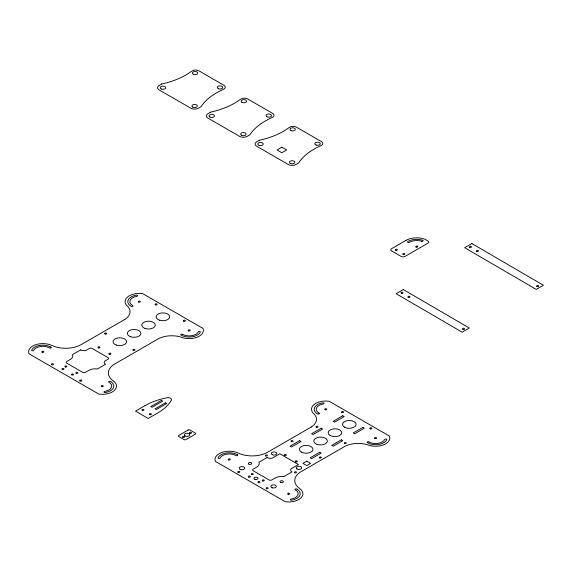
<?xml version="1.0" encoding="UTF-8"?>
<svg xmlns="http://www.w3.org/2000/svg" width="572" height="572" viewBox="0 0 572 572"><rect width="100%" height="100%" fill="white"/><g stroke="black" fill="none" stroke-linecap="round" stroke-linejoin="round"><path stroke-width="0.86" d="M161.783 83.991L159.159 85.507A5.42 3.132 0 0 0 159.159 89.933L190.783 108.194A5.42 3.132 0 0 0 198.455 108.194L201.079 106.678A67.853 39.175 0 0 1 223.373 89.382A4.783 2.76 0 0 0 223.852 85.228L198.934 70.842A4.783 2.76 0 0 0 191.742 71.121A67.853 39.175 0 0 1 161.783 83.991M210.539 112.141L207.915 113.656A5.42 3.132 0 0 0 207.915 118.082L239.539 136.343A5.42 3.132 0 0 0 247.211 136.343L249.835 134.828A67.853 39.175 0 0 1 272.129 117.532A4.783 2.76 0 0 0 272.608 113.378L247.69 98.992A4.783 2.76 0 0 0 240.505 99.271A67.853 39.175 0 0 1 210.539 112.141M259.295 140.29L256.671 141.806A5.42 3.132 0 0 0 256.671 146.232L288.302 164.493A5.42 3.132 0 0 0 295.967 164.493L298.591 162.977A67.853 39.175 0 0 1 320.885 145.681A4.783 2.76 0 0 0 321.364 141.527L296.446 127.141A4.783 2.76 0 0 0 289.26 127.42A67.853 39.175 0 0 1 259.295 140.29M281.832 147.204L277.041 149.971L281.832 152.738L286.622 149.971L281.832 147.204M124.81 319.419L80.931 344.752A22.001 12.706 0 0 1 51.787 345.424A14.236 8.215 0 0 0 35.185 344.88A14.236 8.215 0 0 0 29.022 353.796L98.813 394.094A14.236 8.215 0 0 0 114.257 390.533A14.236 8.215 0 0 0 113.32 380.945A22.001 12.706 0 0 1 114.479 364.121L158.351 338.788A19.612 11.326 0 0 1 180.795 337.058A14.236 8.215 0 0 0 197.118 337.223A14.236 8.215 0 0 0 202.967 328.421L142.764 293.665A14.236 8.215 0 0 0 127.52 297.04A14.236 8.215 0 0 0 127.806 306.463A19.612 11.326 0 0 1 124.81 319.419M80.688 349.871L72.544 354.576A9.095 5.255 0 0 1 70.149 359.559L66.795 361.49A2.031 1.173 0 0 0 66.795 363.156L82.611 372.286A2.031 1.173 0 0 0 85.485 372.286L88.839 370.349A9.095 5.255 0 0 1 97.462 368.961L105.613 364.257A4.59 2.646 0 0 1 104.655 361.218L108.008 359.28A2.031 1.173 0 0 0 108.008 357.622L92.192 348.491A2.031 1.173 0 0 0 89.318 348.491L85.964 350.429A4.583 2.646 0 0 1 80.688 349.871M405.963 240.39L391.584 248.691A2.71 1.566 0 0 0 391.584 250.901L401.165 256.435A2.71 1.566 0 0 0 404.997 256.435L427.906 243.207A2.71 1.566 0 0 0 427.906 240.991L424.796 239.196A15.137 8.737 0 0 0 405.963 240.39M145.102 405.598L135.521 411.132L148.22 418.461L157.8 412.927A56.371 32.547 0 0 0 171.357 400.328A3.482 2.009 0 0 0 170.513 398.262A3.482 2.009 0 0 0 166.938 397.776A56.371 32.547 0 0 0 145.102 405.598M161.461 400.364L150.765 406.542L152.03 407.271L162.727 401.101L161.461 400.364M165.472 402.831L155.033 408.858L156.278 409.573L166.717 403.546L165.472 402.831M471.886 243.558L464.7 247.712L536.214 289.403L543.4 285.249L471.886 243.558M403.332 289.561L396.146 293.715L462.126 332.175L469.312 328.028L403.332 289.561M188.131 430.044L178.786 435.442A1.358 0.779 0 0 0 178.786 436.55L184.055 439.589A1.358 0.779 0 0 0 185.972 439.589L195.274 434.219A1.416 0.815 0 0 0 195.274 433.061L190.047 430.044A1.358 0.779 0 0 0 188.131 430.044M311.225 427.048L267.346 452.381A22.001 12.706 0 0 1 238.202 453.053A14.236 8.215 0 0 0 221.6 452.502A14.236 8.215 0 0 0 215.437 461.425L285.228 501.716A14.236 8.215 0 0 0 300.679 498.162A14.236 8.215 0 0 0 299.735 488.574A22.001 12.706 0 0 1 300.893 471.75L344.773 446.417A19.612 11.326 0 0 1 367.21 444.687A14.236 8.215 0 0 0 383.533 444.852A14.236 8.215 0 0 0 389.382 436.05L329.179 401.287A14.236 8.215 0 0 0 313.935 404.669A14.236 8.215 0 0 0 314.221 414.092A19.612 11.326 0 0 1 311.225 427.048M267.11 457.5L258.959 462.205A9.095 5.255 0 0 1 256.563 467.181L253.21 469.119A2.031 1.173 0 0 0 253.21 470.777L269.026 479.908A2.031 1.173 0 0 0 271.9 479.908L275.254 477.97A9.095 5.255 0 0 1 283.884 476.59L292.027 471.886A4.59 2.653 0 0 1 291.069 468.84L298.498 464.557L279.808 453.76L272.379 458.05A4.583 2.646 0 0 1 267.11 457.5M299.614 440.669L290.033 446.203L291.47 447.032L301.051 441.498L299.614 440.669M321.185 428.213L311.597 433.748L313.034 434.577L322.622 429.043L321.185 428.213M342.75 415.765L333.161 421.299L334.599 422.129L344.187 416.595L342.75 415.765M319.741 452.288L310.16 457.822L311.597 458.651L321.185 453.117L319.741 452.288M341.312 439.839L331.724 445.373L333.161 446.203L342.75 440.669L341.312 439.839M362.877 427.384L353.289 432.918L354.726 433.748L364.314 428.213L362.877 427.384M306.771 461.161L302.938 463.377L306.771 465.587L310.603 463.377L306.771 461.161M132.611 305.505L132.468 305.427A9.488 5.477 0 0 1 136.865 296.346A1.015 0.586 0 0 0 137.58 295.624A1.015 0.586 0 0 0 136.336 295.209A11.519 6.65 0 0 0 131.002 306.242L131.174 306.335A1.015 0.586 0 0 0 132.611 306.335A1.015 0.586 0 0 0 132.611 305.505M319.026 413.134L318.89 413.055A9.488 5.477 0 0 1 323.28 403.975A1.015 0.586 0 0 0 323.995 403.253A1.015 0.586 0 0 0 322.751 402.838A11.519 6.65 0 0 0 317.417 413.871L317.589 413.964A1.015 0.586 0 0 0 319.026 413.964A1.015 0.586 0 0 0 319.026 413.134M110.575 381.517L110.403 381.417A1.015 0.586 0 0 0 108.966 381.417A1.015 0.586 0 0 0 108.966 382.246L109.102 382.325A9.488 5.477 0 0 1 104.712 391.412A1.015 0.586 0 0 0 103.997 392.127A1.015 0.586 0 0 0 105.241 392.542A11.519 6.65 0 0 0 110.575 381.517M296.99 489.139L296.818 489.046A1.015 0.586 0 0 0 295.381 489.046A1.015 0.586 0 0 0 295.381 489.875L295.524 489.954A9.488 5.477 0 0 1 291.127 499.034A1.015 0.586 0 0 0 290.412 499.756A1.015 0.586 0 0 0 291.656 500.171A11.519 6.65 0 0 0 296.99 489.139M369.004 441.992L368.868 441.913A1.015 0.586 0 0 0 367.431 441.913A1.015 0.586 0 0 0 367.431 442.742L367.603 442.842A11.519 6.65 0 0 0 386.701 439.761A1.015 0.586 0 0 0 385.986 439.039A1.015 0.586 0 0 0 384.741 439.453A9.488 5.477 0 0 1 369.004 441.992M182.59 334.363L182.454 334.284A1.015 0.586 0 0 0 181.017 334.284A1.015 0.586 0 0 0 181.017 335.113L181.181 335.213A11.519 6.65 0 0 0 200.286 332.132A1.015 0.586 0 0 0 199.571 331.417A1.015 0.586 0 0 0 198.327 331.832A9.488 5.477 0 0 1 182.59 334.363M237.394 454.733L237.223 454.633A11.519 6.65 0 0 0 218.118 457.714A1.015 0.586 0 0 0 218.84 458.429A1.015 0.586 0 0 0 220.084 458.015A9.488 5.477 0 0 1 235.814 455.484L235.957 455.562A1.015 0.586 0 0 0 237.394 455.562A1.015 0.586 0 0 0 237.394 454.733M50.972 347.111L50.808 347.011A11.519 6.65 0 0 0 31.703 350.085A1.015 0.586 0 0 0 32.425 350.808A1.015 0.586 0 0 0 33.669 350.393A9.488 5.477 0 0 1 49.399 347.855L49.535 347.94A1.015 0.586 0 0 0 50.972 347.94A1.015 0.586 0 0 0 50.972 347.111M288.166 494.251A1.015 0.586 0 0 0 289.689 493.743A1.015 0.586 0 0 0 288.166 493.236A1.015 0.586 0 0 0 288.166 494.251M374.853 438.452A1.015 0.586 0 0 0 376.555 438.188A1.015 0.586 0 0 0 375.311 437.473A1.015 0.586 0 0 0 374.853 438.452M228.743 459.945A1.015 0.586 0 0 0 230.266 459.438A1.015 0.586 0 0 0 228.743 458.93A1.015 0.586 0 0 0 228.743 459.945M325.225 409.774A1.015 0.586 0 0 0 326.748 409.266A1.015 0.586 0 0 0 325.225 408.751A1.015 0.586 0 0 0 325.225 409.774M291.334 441.577A1.015 0.586 0 0 0 293.036 441.312A1.015 0.586 0 0 0 291.791 440.59A1.015 0.586 0 0 0 291.334 441.577M319.82 457.993A1.015 0.586 0 0 0 321.342 457.486A1.015 0.586 0 0 0 319.82 456.978A1.015 0.586 0 0 0 319.82 457.993M370.277 428.864A1.015 0.586 0 0 0 371.8 428.356A1.015 0.586 0 0 0 370.277 427.849A1.015 0.586 0 0 0 370.277 428.864M341.791 412.448A1.015 0.586 0 0 0 343.493 412.183A1.015 0.586 0 0 0 342.242 411.461A1.015 0.586 0 0 0 341.791 412.448M105.126 334.041A1.015 0.586 0 0 0 106.657 333.533A1.015 0.586 0 0 0 105.126 333.026A1.015 0.586 0 0 0 105.126 334.041M155.369 304.819A1.015 0.586 0 0 0 157.071 304.554A1.015 0.586 0 0 0 155.827 303.839A1.015 0.586 0 0 0 155.369 304.819M183.855 321.235A1.015 0.586 0 0 0 185.385 320.728A1.015 0.586 0 0 0 183.855 320.22A1.015 0.586 0 0 0 183.855 321.235M133.19 350.271A1.015 0.586 0 0 0 134.892 350.007A1.015 0.586 0 0 0 133.648 349.292A1.015 0.586 0 0 0 133.19 350.271M188.653 330.916A1.015 0.586 0 0 0 190.176 330.409A1.015 0.586 0 0 0 188.653 329.901A1.015 0.586 0 0 0 188.653 330.916M101.752 386.629A1.015 0.586 0 0 0 103.275 386.114A1.015 0.586 0 0 0 101.752 385.607A1.015 0.586 0 0 0 101.752 386.629M138.603 302.052A1.015 0.586 0 0 0 140.297 301.787A1.015 0.586 0 0 0 139.053 301.072A1.015 0.586 0 0 0 138.603 302.052M42.113 352.223A1.015 0.586 0 0 0 43.815 351.959A1.015 0.586 0 0 0 42.571 351.244A1.015 0.586 0 0 0 42.113 352.223M79.973 381.002A1.015 0.586 0 0 0 81.674 380.738A1.015 0.586 0 0 0 80.43 380.015A1.015 0.586 0 0 0 79.973 381.002M51.694 364.671A1.015 0.586 0 0 0 53.396 364.414A1.015 0.586 0 0 0 52.152 363.692A1.015 0.586 0 0 0 51.694 364.671M109.202 354.161A1.015 0.586 0 0 0 110.904 353.896A1.015 0.586 0 0 0 109.66 353.181A1.015 0.586 0 0 0 109.202 354.161M76.283 373.323A1.015 0.586 0 0 0 77.871 372.88A1.015 0.586 0 0 0 76.419 372.308A1.015 0.586 0 0 0 76.283 373.323M98.391 347.89A1.015 0.586 0 0 0 99.921 347.383A1.015 0.586 0 0 0 98.391 346.875A1.015 0.586 0 0 0 98.391 347.89M65.33 366.981A1.015 0.586 0 0 0 66.852 366.473A1.015 0.586 0 0 0 65.33 365.966A1.015 0.586 0 0 0 65.33 366.981M116.388 345.08A6.778 3.911 0 0 0 126.555 341.698A6.778 3.911 0 0 0 116.388 338.309A6.778 3.911 0 0 0 116.388 345.08M130.766 336.786A6.778 3.911 0 0 0 140.926 333.397A6.778 3.911 0 0 0 130.766 330.008A6.778 3.911 0 0 0 130.766 336.786M145.138 328.485A6.778 3.911 0 0 0 155.305 325.096A6.778 3.911 0 0 0 145.138 321.707A6.778 3.911 0 0 0 145.138 328.485M159.516 320.184A6.778 3.911 0 0 0 169.684 316.795A6.778 3.911 0 0 0 159.516 313.406A6.778 3.911 0 0 0 159.516 320.184M71.829 374.91A1.015 0.586 0 0 0 73.523 374.646A1.015 0.586 0 0 0 72.279 373.931A1.015 0.586 0 0 0 71.829 374.91M62.405 369.455A1.015 0.586 0 0 0 63.978 368.997A1.015 0.586 0 0 0 62.498 368.439A1.015 0.586 0 0 0 62.405 369.455M189.804 433.226A1.015 0.586 0 0 0 191.506 432.961A1.015 0.586 0 0 0 190.262 432.246A1.015 0.586 0 0 0 189.804 433.226M182.854 437.237A1.015 0.586 0 0 0 184.556 436.972A1.015 0.586 0 0 0 183.312 436.257A1.015 0.586 0 0 0 182.854 437.237M185.135 435.921A2.71 1.566 0 0 0 189.668 435.221A2.71 1.566 0 0 0 186.35 433.304A2.71 1.566 0 0 0 185.135 435.921M149.864 414.686A1.015 0.586 0 0 0 151.394 414.178A1.015 0.586 0 0 0 149.864 413.67A1.015 0.586 0 0 0 149.864 414.686M142.228 410.303A1.015 0.586 0 0 0 143.929 410.038A1.015 0.586 0 0 0 142.685 409.323A1.015 0.586 0 0 0 142.228 410.303M266.602 488.717A1.015 0.586 0 0 0 268.125 488.209A1.015 0.586 0 0 0 266.602 487.702A1.015 0.586 0 0 0 266.602 488.717M238.116 472.3A1.015 0.586 0 0 0 239.818 472.036A1.015 0.586 0 0 0 238.567 471.321A1.015 0.586 0 0 0 238.116 472.3M295.831 461.883A1.015 0.586 0 0 0 297.354 461.375A1.015 0.586 0 0 0 295.831 460.86A1.015 0.586 0 0 0 295.831 461.883M284.599 455.426A1.015 0.586 0 0 0 286.3 455.162A1.015 0.586 0 0 0 285.056 454.44A1.015 0.586 0 0 0 284.599 455.426M251.744 474.61A1.015 0.586 0 0 0 253.267 474.102A1.015 0.586 0 0 0 251.744 473.595A1.015 0.586 0 0 0 251.744 474.61M262.698 480.945A1.015 0.586 0 0 0 264.285 480.509A1.015 0.586 0 0 0 262.834 479.937A1.015 0.586 0 0 0 262.698 480.945M248.82 477.084A1.015 0.586 0 0 0 250.393 476.619A1.015 0.586 0 0 0 248.913 476.068A1.015 0.586 0 0 0 248.82 477.084M258.451 482.632A1.015 0.586 0 0 0 259.974 482.124A1.015 0.586 0 0 0 258.451 481.617A1.015 0.586 0 0 0 258.451 482.632M344.53 427.184A6.778 3.911 0 0 0 355.87 425.432A6.778 3.911 0 0 0 347.569 420.642A6.778 3.911 0 0 0 344.53 427.184M330.151 435.485A6.778 3.911 0 0 0 341.491 433.733A6.778 3.911 0 0 0 333.19 428.943A6.778 3.911 0 0 0 330.151 435.485M317.181 444.408A6.778 3.911 0 0 0 327.348 441.019A6.778 3.911 0 0 0 317.181 437.63A6.778 3.911 0 0 0 317.181 444.408M301.401 452.087A6.778 3.911 0 0 0 312.741 450.336A6.778 3.911 0 0 0 304.44 445.545A6.778 3.911 0 0 0 301.401 452.087M254.783 479.272A2.031 1.173 0 0 0 257.986 478.435A2.031 1.173 0 0 0 255.126 477.248A2.031 1.173 0 0 0 254.783 479.272M248.899 464.142A1.695 0.98 0 0 0 251.73 463.699A1.695 0.98 0 0 0 249.657 462.505A1.695 0.98 0 0 0 248.899 464.142M280.816 482.532A1.695 0.98 0 0 0 283.419 481.746A1.695 0.98 0 0 0 280.938 480.845A1.695 0.98 0 0 0 280.816 482.532M272.129 487.737A2.71 1.566 0 0 0 276.283 486.472A2.71 1.566 0 0 0 272.315 485.027A2.71 1.566 0 0 0 272.129 487.737M240.211 469.355A2.71 1.566 0 0 0 244.616 468.418A2.71 1.566 0 0 0 241.012 466.68A2.71 1.566 0 0 0 240.211 469.355M297.061 468.983A2.71 1.566 0 0 0 301.594 468.282A2.71 1.566 0 0 0 298.277 466.366A2.71 1.566 0 0 0 297.061 468.983M272.293 454.676A2.71 1.566 0 0 0 276.719 453.775A2.71 1.566 0 0 0 273.159 452.009A2.71 1.566 0 0 0 272.293 454.676M316.438 427.298A1.015 0.586 0 0 0 317.968 426.783A1.015 0.586 0 0 0 316.438 426.276A1.015 0.586 0 0 0 316.438 427.298M344.501 443.529A1.015 0.586 0 0 0 346.203 443.264A1.015 0.586 0 0 0 344.959 442.542A1.015 0.586 0 0 0 344.501 443.529M265.68 455.898A1.015 0.586 0 0 0 267.374 455.634A1.015 0.586 0 0 0 266.13 454.919A1.015 0.586 0 0 0 265.68 455.898M294.73 472.751A1.015 0.586 0 0 0 296.432 472.486A1.015 0.586 0 0 0 295.188 471.764A1.015 0.586 0 0 0 294.73 472.751M161.633 89.075A2.71 1.566 0 0 0 165.701 87.723A2.71 1.566 0 0 0 161.633 86.365A2.71 1.566 0 0 0 161.633 89.075M193.744 74.41A2.71 1.566 0 0 0 197.812 73.059A2.71 1.566 0 0 0 193.744 71.7A2.71 1.566 0 0 0 193.744 74.41M192.7 107.086A2.71 1.566 0 0 0 197.24 106.385A2.71 1.566 0 0 0 193.915 104.469A2.71 1.566 0 0 0 192.7 107.086M218.661 88.796A2.71 1.566 0 0 0 222.73 87.444A2.71 1.566 0 0 0 218.661 86.086A2.71 1.566 0 0 0 218.661 88.796M241.942 102.309A2.71 1.566 0 0 0 246.475 101.609A2.71 1.566 0 0 0 243.157 99.692A2.71 1.566 0 0 0 241.942 102.309M241.463 135.235A2.71 1.566 0 0 0 245.996 134.534A2.71 1.566 0 0 0 242.678 132.618A2.71 1.566 0 0 0 241.463 135.235M266.859 116.702A2.71 1.566 0 0 0 271.393 116.002A2.71 1.566 0 0 0 268.075 114.078A2.71 1.566 0 0 0 266.859 116.702M209.831 116.974A2.71 1.566 0 0 0 214.364 116.273A2.71 1.566 0 0 0 211.047 114.357A2.71 1.566 0 0 0 209.831 116.974M316.18 145.095A2.71 1.566 0 0 0 320.241 143.744A2.71 1.566 0 0 0 316.18 142.385A2.71 1.566 0 0 0 316.18 145.095M290.776 163.635A2.71 1.566 0 0 0 294.845 162.284A2.71 1.566 0 0 0 290.776 160.925A2.71 1.566 0 0 0 290.776 163.635M259.152 145.374A2.71 1.566 0 0 0 263.213 144.022A2.71 1.566 0 0 0 259.152 142.664A2.71 1.566 0 0 0 259.152 145.374M291.255 130.709A2.71 1.566 0 0 0 295.324 129.358A2.71 1.566 0 0 0 291.255 127.999A2.71 1.566 0 0 0 291.255 130.709M395.867 250.307A1.015 0.586 0 0 0 397.39 249.792A1.015 0.586 0 0 0 395.867 249.285A1.015 0.586 0 0 0 395.867 250.307M403.231 254.569A1.015 0.586 0 0 0 404.819 254.125A1.015 0.586 0 0 0 403.36 253.553A1.015 0.586 0 0 0 403.231 254.569M416.151 247.09A1.015 0.586 0 0 0 417.753 246.668A1.015 0.586 0 0 0 416.316 246.082A1.015 0.586 0 0 0 416.151 247.09M421.349 241.162A10.503 6.063 0 0 0 409.316 242.328A1.015 0.586 0 0 1 407.879 242.328A1.015 0.586 0 0 1 407.879 241.498A12.541 7.236 0 0 1 422.872 240.297A1.065 0.615 0 0 1 422.858 241.169A1.065 0.615 0 0 1 421.349 241.162M536.929 286.486A1.015 0.586 0.2 0 0 538.631 286.222A1.015 0.586 0.2 0 0 537.387 285.5A1.015 0.586 0.2 0 0 536.929 286.486M476.676 251.358A1.015 0.586 0.2 0 0 478.378 251.101A1.015 0.586 0.2 0 0 477.134 250.372A1.015 0.586 0.2 0 0 476.676 251.358M469.726 247.304A1.015 0.586 0.2 0 0 471.428 247.047A1.015 0.586 0.2 0 0 470.184 246.325A1.015 0.586 0.2 0 0 469.726 247.304M462.841 329.257A1.015 0.586 0.2 0 0 464.543 329A1.015 0.586 0.2 0 0 463.299 328.271A1.015 0.586 0.2 0 0 462.841 329.257M408.244 297.297A1.015 0.586 0.2 0 0 409.945 297.032A1.015 0.586 0.2 0 0 408.701 296.31A1.015 0.586 0.2 0 0 408.244 297.297M401.294 293.243A1.015 0.586 0.2 0 0 402.995 292.986A1.015 0.586 0.2 0 0 401.751 292.256A1.015 0.586 0.2 0 0 401.294 293.243"/></g></svg>
